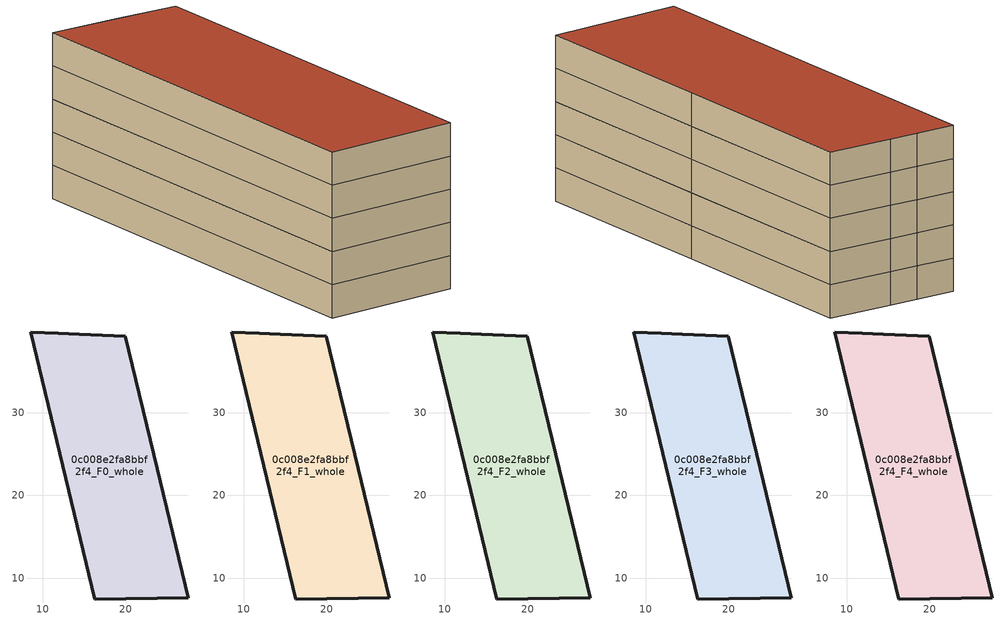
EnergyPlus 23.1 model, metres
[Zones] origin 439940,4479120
0c008e2fa8bbf2f4_F0_whole
 floor ground (EU_floor_Construction): 19.96,39.24 23.83,23.25 27.61,7.61 16.27,7.48 8.51,39.77 11.83,39.62 14.38,39.5 z0
 wall outside (EU_wall_Construction): 27.61,7.61 23.83,23.25 19.96,39.24 14.38,39.5 11.83,39.62 8.51,39.77 16.27,7.48 27.61,7.61 z0:3
0c008e2fa8bbf2f4_F1_whole
 floor to 0c008e2fa8bbf2f4_F0_whole (EU_floor_Construction): 19.96,39.24 23.83,23.25 27.61,7.61 16.27,7.48 8.51,39.77 11.83,39.62 14.38,39.5 z3
 wall outside (EU_wall_Construction): 27.61,7.61 23.83,23.25 19.96,39.24 14.38,39.5 11.83,39.62 8.51,39.77 16.27,7.48 27.61,7.61 z3:6
0c008e2fa8bbf2f4_F2_whole
 floor to 0c008e2fa8bbf2f4_F1_whole (EU_floor_Construction): 19.96,39.24 23.83,23.25 27.61,7.61 16.27,7.48 8.51,39.77 11.83,39.62 14.38,39.5 z6
 wall outside (EU_wall_Construction): 27.61,7.61 23.83,23.25 19.96,39.24 14.38,39.5 11.83,39.62 8.51,39.77 16.27,7.48 27.61,7.61 z6:9
0c008e2fa8bbf2f4_F3_whole
 floor to 0c008e2fa8bbf2f4_F2_whole (EU_floor_Construction): 19.96,39.24 23.83,23.25 27.61,7.61 16.27,7.48 8.51,39.77 11.83,39.62 14.38,39.5 z9
 wall outside (EU_wall_Construction): 27.61,7.61 23.83,23.25 19.96,39.24 14.38,39.5 11.83,39.62 8.51,39.77 16.27,7.48 27.61,7.61 z9:12
0c008e2fa8bbf2f4_F4_whole
 floor to 0c008e2fa8bbf2f4_F3_whole (EU_floor_Construction): 19.96,39.24 23.83,23.25 27.61,7.61 16.27,7.48 8.51,39.77 11.83,39.62 14.38,39.5 z12
 wall outside (EU_wall_Construction): 27.61,7.61 23.83,23.25 19.96,39.24 14.38,39.5 11.83,39.62 8.51,39.77 16.27,7.48 27.61,7.61 z12:15
 roof outside (EU_roof_Construction): 27.61,7.61 23.83,23.25 19.96,39.24 14.38,39.5 11.83,39.62 8.51,39.77 16.27,7.48 z15
[Building]
EU S2 Campaign: North Axis=0; Terrain=City; Solar Distribution=FullExterior
[Site:Location]
Madrid: Latitude=40.5; Longitude=-3.5; Time Zone=1; Elevation=609
[SizingPeriod:WeatherFileDays]
AnnualSizingPeriod: Begin Month=1; Begin Day of Month=1; End Month=12; End Day of Month=31; Day of Week for Start Day=Monday; Use Weather File Daylight Saving Period=No; Use Weather File Rain and Snow Indicators=No
[MATERIAL]
EU_InternalMass_Material: Roughness=MediumRough; Thickness=0.1; Conductivity=1; Density=1800; Specific Heat=900; Thermal Absorptance=0.9; Solar Absorptance=0.7; Visible Absorptance=0.7
[MATERIAL:NOMASS] Roughness=MediumRough; Thermal Absorptance=0.9; Solar Absorptance=0.7; Visible Absorptance=0.7
Name | Thermal Resistance
EU_wall_NoMass; EU_roof_NoMass | 2.16768
EU_floor_NoMass | 1.14339
[CONSTRUCTION]
EU_wall_Construction: EU_wall_NoMass
EU_roof_Construction: EU_roof_NoMass
EU_floor_Construction: EU_floor_NoMass
EU_InternalMass_Construction: EU_InternalMass_Material
[ZONE] Type=1; Multiplier=1; Ceiling Height=autocalculate; Volume=1087.85; Floor Area=autocalculate; Part of Total Floor Area=Yes
0c008e2fa8bbf2f4_F0_whole; 0c008e2fa8bbf2f4_F1_whole; 0c008e2fa8bbf2f4_F2_whole; 0c008e2fa8bbf2f4_F3_whole; 0c008e2fa8bbf2f4_F4_whole
[INTERNALMASS] Construction=EU_InternalMass_Construction; Surface Area=362.616
Name | Zone or ZoneList
0c008e2fa8bbf2f4_F0_whole_EU_InternalMass | 0c008e2fa8bbf2f4_F0_whole
0c008e2fa8bbf2f4_F1_whole_EU_InternalMass | 0c008e2fa8bbf2f4_F1_whole
0c008e2fa8bbf2f4_F2_whole_EU_InternalMass | 0c008e2fa8bbf2f4_F2_whole
0c008e2fa8bbf2f4_F3_whole_EU_InternalMass | 0c008e2fa8bbf2f4_F3_whole
0c008e2fa8bbf2f4_F4_whole_EU_InternalMass | 0c008e2fa8bbf2f4_F4_whole
[OTHEREQUIPMENT] Fuel Type=Electricity; Design Level Calculation Method=Watts/Area; Power per Zone Floor Area=1; Fraction Latent=0; Fraction Radiant=0; Fraction Lost=0; Carbon Dioxide Generation Rate=0; EndUse Subcategory=EU_Step8_InternalGains
Name | Zone or ZoneList or Space or SpaceList | Schedule
EU_Step8_InternalGain_0c008e2fa8bbf2f4_F0_whole_f000 | 0c008e2fa8bbf2f4_F0_whole | EU_Step8_GainSchedule_0c008e2fa8bbf2f4_F0_whole_f000
EU_Step8_InternalGain_0c008e2fa8bbf2f4_F1_whole_f000 | 0c008e2fa8bbf2f4_F1_whole | EU_Step8_GainSchedule_0c008e2fa8bbf2f4_F1_whole_f000
EU_Step8_InternalGain_0c008e2fa8bbf2f4_F2_whole_f000 | 0c008e2fa8bbf2f4_F2_whole | EU_Step8_GainSchedule_0c008e2fa8bbf2f4_F2_whole_f000
EU_Step8_InternalGain_0c008e2fa8bbf2f4_F3_whole_f000 | 0c008e2fa8bbf2f4_F3_whole | EU_Step8_GainSchedule_0c008e2fa8bbf2f4_F3_whole_f000
EU_Step8_InternalGain_0c008e2fa8bbf2f4_F4_whole_f000 | 0c008e2fa8bbf2f4_F4_whole | EU_Step8_GainSchedule_0c008e2fa8bbf2f4_F4_whole_f000
[ZONEVENTILATION:DESIGNFLOWRATE] Schedule=EU_AlwaysOn; Design Flow Rate Calculation Method=AirChanges/Hour; Air Changes per Hour=0.480546; Ventilation Type=Natural; Fan Pressure Rise=0; Fan Total Efficiency=1; Constant Term Coefficient=1; Temperature Term Coefficient=0; Velocity Term Coefficient=0; Velocity Squared Term Coefficient=0; Minimum Indoor Temperature=-100; Maximum Indoor Temperature=100; Delta Temperature=-100; Minimum Outdoor Temperature=-100; Maximum Outdoor Temperature=100; Maximum Wind Speed=40
Name | Zone or ZoneList or Space or SpaceList
EU_ConstantAir_0c008e2fa8bbf2f4_F0_whole | 0c008e2fa8bbf2f4_F0_whole
EU_ConstantAir_0c008e2fa8bbf2f4_F1_whole | 0c008e2fa8bbf2f4_F1_whole
EU_ConstantAir_0c008e2fa8bbf2f4_F2_whole | 0c008e2fa8bbf2f4_F2_whole
EU_ConstantAir_0c008e2fa8bbf2f4_F3_whole | 0c008e2fa8bbf2f4_F3_whole
EU_ConstantAir_0c008e2fa8bbf2f4_F4_whole | 0c008e2fa8bbf2f4_F4_whole
[HVACTEMPLATE:THERMOSTAT] Constant Heating Setpoint=20; Constant Cooling Setpoint=50
EU_HeatOnly_0c008e2fa8bbf2f4_F0_whole; EU_HeatOnly_0c008e2fa8bbf2f4_F1_whole; EU_HeatOnly_0c008e2fa8bbf2f4_F2_whole; EU_HeatOnly_0c008e2fa8bbf2f4_F3_whole; EU_HeatOnly_0c008e2fa8bbf2f4_F4_whole
[HVACTEMPLATE:ZONE:IDEALLOADSAIRSYSTEM] System Availability Schedule=EU_AlwaysOn; Maximum Heating Supply Air Temperature=50; Minimum Cooling Supply Air Temperature=13; Maximum Heating Supply Air Humidity Ratio=0.0156; Minimum Cooling Supply Air Humidity Ratio=0.0077; Heating Limit=NoLimit; Cooling Limit=NoLimit; Heating Availability Schedule=EU_AlwaysOn; Cooling Availability Schedule=EU_CoolingOff; Dehumidification Control Type=ConstantSensibleHeatRatio; Cooling Sensible Heat Ratio=0.7; Dehumidification Setpoint=60; Humidification Control Type=None; Humidification Setpoint=30; Outdoor Air Method=None; Outdoor Air Flow Rate per Person=0.00944; Outdoor Air Flow Rate per Zone Floor Area=0; Outdoor Air Flow Rate per Zone=0; Demand Controlled Ventilation Type=None; Outdoor Air Economizer Type=NoEconomizer; Heat Recovery Type=None; Sensible Heat Recovery Effectiveness=0.7; Latent Heat Recovery Effectiveness=0.65
Name | Template Thermostat
0c008e2fa8bbf2f4_F0_whole | EU_HeatOnly_0c008e2fa8bbf2f4_F0_whole
0c008e2fa8bbf2f4_F1_whole | EU_HeatOnly_0c008e2fa8bbf2f4_F1_whole
0c008e2fa8bbf2f4_F2_whole | EU_HeatOnly_0c008e2fa8bbf2f4_F2_whole
0c008e2fa8bbf2f4_F3_whole | EU_HeatOnly_0c008e2fa8bbf2f4_F3_whole
0c008e2fa8bbf2f4_F4_whole | EU_HeatOnly_0c008e2fa8bbf2f4_F4_whole
[SIZING:ZONE] Zone Cooling Design Supply Air Temperature Input Method=SupplyAirTemperature; Zone Cooling Design Supply Air Temperature=13; Zone Heating Design Supply Air Temperature Input Method=SupplyAirTemperature; Zone Heating Design Supply Air Temperature=50; Zone Cooling Design Supply Air Humidity Ratio=0.008; Zone Heating Design Supply Air Humidity Ratio=0.008; Cooling Design Air Flow Method=DesignDay; Cooling Design Air Flow Rate=0; Cooling Minimum Air Flow per Zone Floor Area=0.000762; Cooling Minimum Air Flow=0; Cooling Minimum Air Flow Fraction=0.2; Heating Design Air Flow Method=DesignDay; Heating Design Air Flow Rate=0; Heating Maximum Air Flow per Zone Floor Area=0.002032; Heating Maximum Air Flow=0.141576; Heating Maximum Air Flow Fraction=0.3; Account for Dedicated Outdoor Air System=No; Dedicated Outdoor Air System Control Strategy=NeutralSupplyAir; Dedicated Outdoor Air Low Setpoint Temperature for Design=autosize; Dedicated Outdoor Air High Setpoint Temperature for Design=autosize; Zone Load Sizing Method=Sensible Load Only No Latent Load; Zone Latent Cooling Design Supply Air Humidity Ratio Input Method=HumidityRatioDifference; Zone Cooling Design Supply Air Humidity Ratio Difference=0.005; Zone Latent Heating Design Supply Air Humidity Ratio Input Method=HumidityRatioDifference; Zone Humidification Design Supply Air Humidity Ratio Difference=0.005
0c008e2fa8bbf2f4_F0_whole; 0c008e2fa8bbf2f4_F1_whole; 0c008e2fa8bbf2f4_F2_whole; 0c008e2fa8bbf2f4_F3_whole; 0c008e2fa8bbf2f4_F4_whole
[SCHEDULE:CONSTANT]
Name | Hourly Value
EU_AlwaysOn | 1
EU_CoolingOff | 0
[SCHEDULE:FILE] Column Number=1; Rows to Skip at Top=0; Number of Hours of Data=8760; Column Separator=Comma; Interpolate to Timestep=No; Minutes per Item=60; Adjust Schedule for Daylight Savings=Yes
Name | File
EU_Step8_GainSchedule_0c008e2fa8bbf2f4_F0_whole_f000 | C:\Users\o_iseri\Desktop\OpenUBEM\openubem\outputs\eu_evidence\EU-11\ES-MAD-BERRUGUETE\idfs\0c008e2fa8bbf2f4\0c008e2fa8bbf2f4_F0_whole_f000_gain.csv
EU_Step8_GainSchedule_0c008e2fa8bbf2f4_F1_whole_f000 | C:\Users\o_iseri\Desktop\OpenUBEM\openubem\outputs\eu_evidence\EU-11\ES-MAD-BERRUGUETE\idfs\0c008e2fa8bbf2f4\0c008e2fa8bbf2f4_F1_whole_f000_gain.csv
EU_Step8_GainSchedule_0c008e2fa8bbf2f4_F2_whole_f000 | C:\Users\o_iseri\Desktop\OpenUBEM\openubem\outputs\eu_evidence\EU-11\ES-MAD-BERRUGUETE\idfs\0c008e2fa8bbf2f4\0c008e2fa8bbf2f4_F2_whole_f000_gain.csv
EU_Step8_GainSchedule_0c008e2fa8bbf2f4_F3_whole_f000 | C:\Users\o_iseri\Desktop\OpenUBEM\openubem\outputs\eu_evidence\EU-11\ES-MAD-BERRUGUETE\idfs\0c008e2fa8bbf2f4\0c008e2fa8bbf2f4_F3_whole_f000_gain.csv
EU_Step8_GainSchedule_0c008e2fa8bbf2f4_F4_whole_f000 | C:\Users\o_iseri\Desktop\OpenUBEM\openubem\outputs\eu_evidence\EU-11\ES-MAD-BERRUGUETE\idfs\0c008e2fa8bbf2f4\0c008e2fa8bbf2f4_F4_whole_f000_gain.csv
